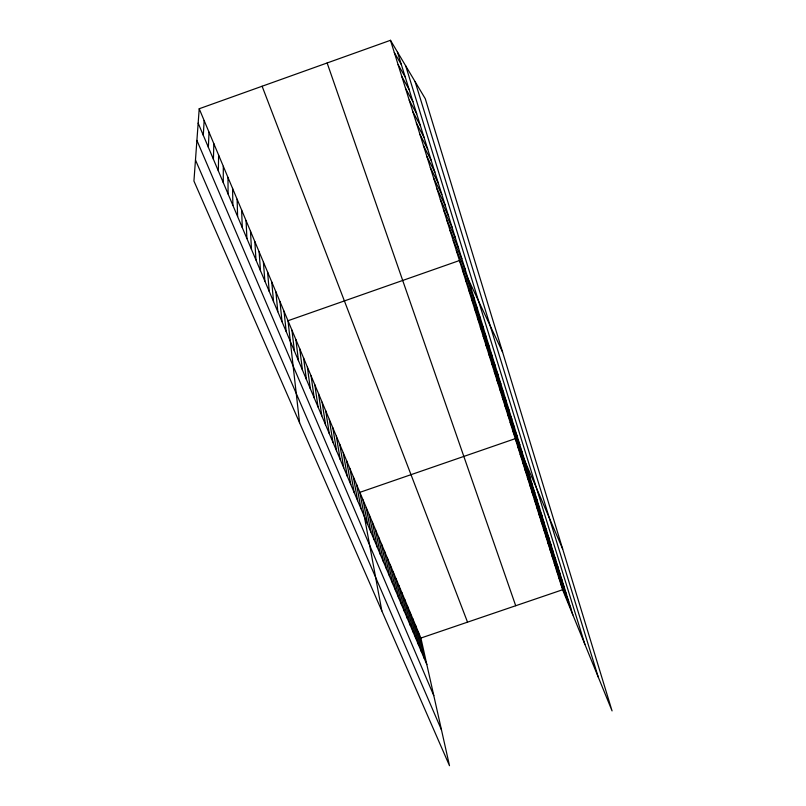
<?xml version="1.0" encoding="UTF-8"?>
<svg xmlns="http://www.w3.org/2000/svg" width="806" height="806" viewBox="0 0 806 806"><rect width="100%" height="100%" fill="white"/><g stroke="black" fill="none" stroke-linecap="round" stroke-linejoin="round"><path stroke-width="1.21" d="M223.262 182.559L223.312 166.288M218.366 170.963L218.607 155.044M213.409 159.225L213.842 143.669M208.381 147.337L209.026 132.164M203.303 135.317L204.15 120.527M199.213 108.75L193.934 181.048L449.496 765.7L420.893 638.05L199.213 108.75L390.477 40.3L425.276 98.715L612.066 710.902L562.598 589.75L390.477 40.3M420.893 638.05L562.598 589.75M394.315 52.541L401.348 64.591M398.104 64.641L405.257 77.114M401.851 76.59L409.116 89.486M405.549 88.418L412.924 101.707M409.216 100.095L416.682 113.787M412.833 111.651L420.4 125.716M416.41 123.066L424.077 137.514M419.946 134.36L427.714 149.17M423.442 145.523L431.301 160.686M426.898 156.555L434.847 172.071M430.323 167.477L438.353 183.325M433.699 178.267L441.819 194.448M437.043 188.947L445.255 205.439M440.358 199.505L448.64 216.32M443.622 209.953L451.995 227.07M446.867 220.29L455.299 237.699M450.06 230.506L458.584 248.208M453.234 240.621L461.818 258.605M456.367 250.626L465.022 268.882M502.571 352.041L459.47 260.529L287.994 320.728L299.57 422.707M462.533 270.322L471.329 289.102M465.576 280.014L474.432 299.056M468.578 289.606L477.495 308.889M471.55 299.107L480.527 318.632M474.492 308.497L483.529 328.264M477.414 317.796L486.502 337.785M480.295 327.004L489.444 347.215M483.147 336.112L492.345 356.544M485.968 345.129L495.227 365.773M488.768 354.056L498.068 374.911M491.539 362.901L500.889 383.958M494.28 371.647L503.679 392.905M496.99 380.311L506.44 401.761M499.68 388.895L509.17 410.526M502.34 397.388L511.87 419.201M504.979 405.801L514.55 427.795M507.589 414.133L517.2 436.298M510.168 422.384L519.83 444.711M195.475 159.991L441.476 729.914M512.737 430.555L522.429 453.053M562.679 549.047L515.266 438.655L359.869 492.345L381.832 610.898M517.734 446.514L527.497 469.324M520.172 454.312L529.975 477.263M522.59 462.029L532.423 485.131M196.906 140.395L433.789 695.608M524.988 469.686L534.852 492.929M527.366 477.263L537.259 500.647M529.713 484.779L539.637 508.284M198.165 123.147L426.837 664.567M532.051 492.214L542.005 515.86M534.358 499.589L544.342 523.366M536.645 506.903L546.659 530.801M538.922 514.147L548.957 538.166M541.169 521.331L551.223 545.461M543.395 528.444L553.48 552.694M545.602 535.496L555.717 559.858M547.798 542.488L557.923 566.95M549.964 549.41L560.12 573.993M552.12 556.281L562.296 580.965M554.246 563.092L564.442 587.866M556.362 569.842L566.578 594.717M558.457 576.532L568.693 601.508M560.543 583.171L570.789 608.228M262.111 86.242L467.53 622.151M327.135 62.969L515.709 605.729M397.398 51.916L572.865 614.897M405.7 65.85L584.894 644.357M415.13 81.688L598.193 676.919M418.243 631.713L424.127 658.139M415.553 625.305L421.387 651.661M412.853 618.857L418.626 645.122M410.123 612.338L415.846 638.533M407.373 605.769L413.035 631.884M404.602 599.15L410.194 625.164M401.801 592.47L407.332 618.393M398.98 585.72L404.451 611.553M396.129 578.92L401.539 604.661M393.257 572.058L398.597 597.699M390.356 565.137L395.625 590.667M387.434 558.155L392.633 583.584M384.482 551.103L389.61 576.421M381.5 543.99L386.558 569.197M378.498 536.816L383.485 561.913M375.465 529.572L380.372 554.548M372.402 522.268L377.238 547.123M369.309 514.893L374.065 539.627M366.196 507.448L370.871 532.051M363.053 499.932L367.637 524.404M356.605 484.547L361.028 508.747M353.31 476.668L357.642 500.728M349.975 468.719L354.217 492.627M346.61 460.689L350.761 484.446M343.215 452.579L347.265 476.175M339.789 444.388L343.739 467.833M336.324 436.127L340.182 459.39M332.828 427.774L336.586 450.876M329.291 419.342L332.949 442.262M325.725 410.828L329.271 433.568M322.128 402.224L325.564 424.782M318.491 393.53L321.816 415.906M314.814 384.754L318.027 406.929M311.096 375.888L314.189 397.862M307.348 366.932L310.32 388.694M303.56 357.874L306.411 379.435M299.721 348.736L302.462 370.075M295.852 339.497L298.462 360.614M291.943 330.158L294.422 351.053M284.004 311.187L286.211 331.609M279.964 301.555L282.04 321.725M275.884 291.822L277.818 311.731M271.763 281.979L273.546 301.625M267.602 272.025L269.234 291.409M263.391 261.97L264.872 281.072M259.129 251.804L260.459 270.625M254.827 241.518L255.996 260.056M250.475 231.131L251.482 249.366M246.072 220.622L246.908 238.556M241.619 209.993L242.294 227.614M237.115 199.253L237.619 216.552M232.571 188.382L232.884 205.359M227.967 177.401L228.098 194.024"/></g></svg>
